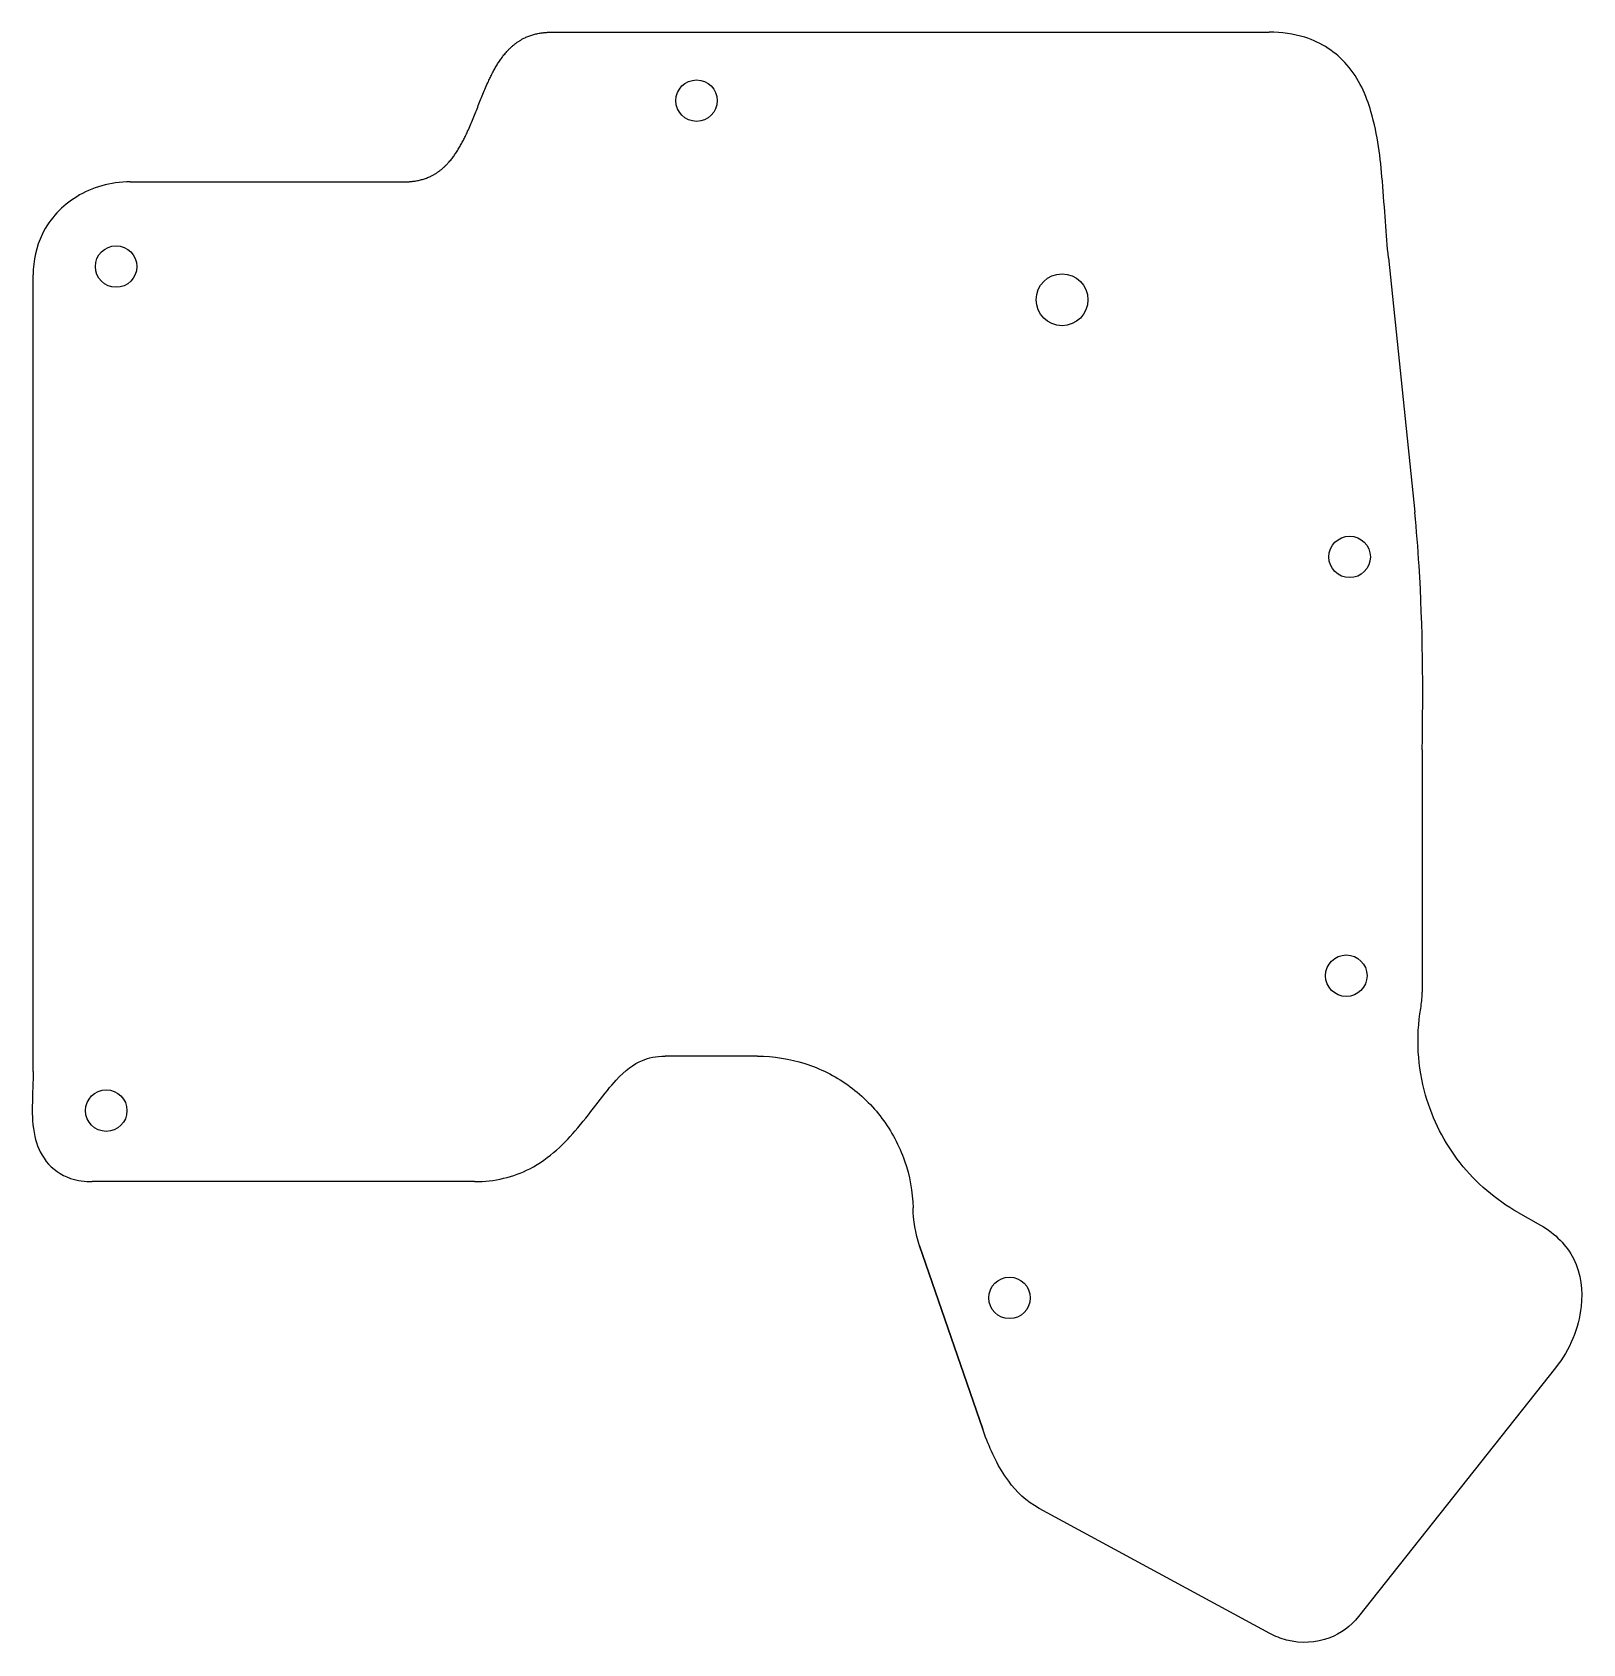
# Model space of a CAD drawing. Header units: millimetres. Extents: x -80 to 69, y -65 to 91.
import ezdxf

# ---------------------------------------------------------------- set-up
doc = ezdxf.new("R2010")
doc.units = ezdxf.units.MM
doc.layers.get('0').update_dxf_attribs({"linetype": 'CONTINUOUS'})

msp = doc.modelspace()

# ---------------------------------------------------------------- linework, layer by layer
for p, q in [((-30, 90.6), (39.23, 90.6)), ((-70.65, 76.17), (-44.23, 76.17)), ((50.75, 68.83), (53.28, 44.3)), ((-80, -9.63), (-80, 67.2)), ((54, 21.39), (54, -1.97)), ((-10.11, -8.15), (-19.04, -8.15)), ((-37.41, -20.25), (-74.31, -20.25)), ((63.26, -23.23), (65.43, -24.46)), ((5.52, -26.45), (11.61, -44.12)), ((11.61, -44.12), (5.52, -26.45)), ((66.87, -38.2), (47.87, -62.2)), ((39.29, -63.82), (17.05, -51.76))]:
    msp.add_line(p, q)
for centre, radius in [((-16, 84), 2), ((-72, 68), 2), ((19.26, 64.8), 2.5), ((47, 40), 2), ((46.68, -0.39), 2), ((-72.95, -13.4), 2), ((14.19, -31.46), 2)]:
    msp.add_circle(centre, radius)
for points, degree in [([(-44.23, 76.17), (-43.27, 76.17), (-41.54, 76.46), (-39.56, 77.79), (-37.88, 80.97), (-36.35, 85.79), (-34.67, 88.98), (-32.69, 90.3), (-30.96, 90.6), (-30, 90.6)], 5), ([(53.86, -3.54), (53.94, -3.05), (53.99, -2.55), (54, -2.04)], 3), ([(-10.11, -8.15), (-8.56, -8.15), (-5.47, -8.63), (-1.28, -10.73), (2.08, -14), (4.29, -18.15), (4.85, -21.22), (4.89, -22.77)], 3), ([(5.52, -26.45), (5.1, -25.23), (4.92, -23.98), (4.89, -22.77)], 3)]:
    msp.add_open_spline(points, degree=degree)
for points, knots in [([(50.75, 68.83), (50.53, 71.03), (50.39, 73.54), (50.16, 76.24), (49.97, 78.43), (49.72, 80.72), (49.06, 82.94), (48.6, 84.52), (47.91, 86.11), (46.73, 87.47), (45.71, 88.65), (44.3, 89.61), (42.68, 90.11), (41.6, 90.45), (40.44, 90.6), (39.23, 90.6)], [0, 0, 0, 0, 0.309921, 0.309921, 0.309921, 0.562446, 0.562446, 0.562446, 0.742054, 0.742054, 0.742054, 0.896845, 0.896845, 0.896845, 1, 1, 1, 1]), ([(-70.65, 76.17), (-72.54, 76.17), (-74.34, 75.64), (-75.8, 74.74), (-77.2, 73.87), (-78.37, 72.67), (-79.14, 71.09), (-79.7, 69.94), (-80, 68.58), (-80, 67.2)], [0, 0, 0, 0, 0.37731, 0.37731, 0.37731, 0.73699, 0.73699, 0.73699, 1, 1, 1, 1]), ([(54, 21.39), (54.12, 27.3), (54.07, 33.19), (53.7, 39.15), (53.6, 40.86), (53.46, 42.58), (53.28, 44.3)], [0, 0, 0, 0, 0.77655, 0.77655, 0.77655, 1, 1, 1, 1]), ([(54, -2.04), (54, -2.03), (54, -2.01), (54, -1.99), (54, -1.98), (54, -1.97)], [0, 0, 0, 0, 0.003400401, 0.003400401, 0.006800802, 0.006800802, 0.006800802, 0.006800802]), ([(63.26, -23.23), (61.1, -22.01), (59.21, -20.39), (56.14, -16.5), (55.01, -14.28), (53.94, -10.54), (53.71, -9.15), (53.55, -6.34), (53.63, -4.93), (53.86, -3.54)], [0, 0, 0, 0, 0.742224, 0.742224, 1.484449, 1.484449, 1.90701, 1.90701, 2.329572, 2.329572, 2.329572, 2.329572]), ([(-37.41, -20.25), (-35.5, -20.25), (-33.65, -19.81), (-32.1, -19), (-30.15, -17.99), (-28.69, -16.52), (-27.47, -15.07), (-26.03, -13.36), (-24.87, -11.66), (-23.75, -10.46), (-22.88, -9.52), (-22.07, -8.91), (-21.22, -8.55), (-20.6, -8.29), (-19.93, -8.15), (-19.04, -8.15)], [0, 0, 0, 0, 0.175233, 0.175233, 0.175233, 0.39472, 0.39472, 0.39472, 0.654471, 0.654471, 0.654471, 0.855214, 0.855214, 0.855214, 1, 1, 1, 1]), ([(-80, -9.63), (-80, -10.57), (-80.07, -11.69), (-80.08, -13.01), (-80.09, -13.89), (-80.08, -14.84), (-79.83, -15.91), (-79.66, -16.66), (-79.36, -17.5), (-78.73, -18.29), (-78.17, -19.01), (-77.31, -19.62), (-76.4, -19.93), (-75.71, -20.17), (-75, -20.25), (-74.31, -20.25)], [0, 0, 0, 0, 0.350574, 0.350574, 0.350574, 0.582625, 0.582625, 0.582625, 0.742684, 0.742684, 0.742684, 0.888136, 0.888136, 0.888136, 1, 1, 1, 1]), ([(65.43, -24.46), (66.85, -25.26), (67.95, -26.39), (68.59, -27.67), (69.34, -29.17), (69.5, -30.77), (69.33, -32.3), (69.11, -34.38), (68.28, -36.42), (66.87, -38.2)], [0, 0, 0, 0, 0.266365, 0.266365, 0.266365, 0.578009, 0.578009, 0.578009, 1, 1, 1, 1]), ([(17.05, -51.76), (15.82, -51.09), (14.84, -50.14), (14.11, -49.15), (13.1, -47.78), (12.44, -46.34), (11.89, -44.9), (11.79, -44.64), (11.7, -44.38), (11.61, -44.12)], [0, 0, 0, 0, 0.382056, 0.382056, 0.382056, 0.907014, 0.907014, 0.907014, 1, 1, 1, 1]), ([(47.87, -62.2), (47.12, -63.15), (46.11, -63.85), (45.08, -64.23), (43.74, -64.73), (42.34, -64.82), (40.92, -64.46), (40.37, -64.32), (39.82, -64.1), (39.29, -63.82)], [0, 0, 0, 0, 0.356798, 0.356798, 0.356798, 0.81986, 0.81986, 0.81986, 1, 1, 1, 1])]:
    msp.add_open_spline(points, degree=3, knots=knots)

doc.saveas('drawing.dxf')
